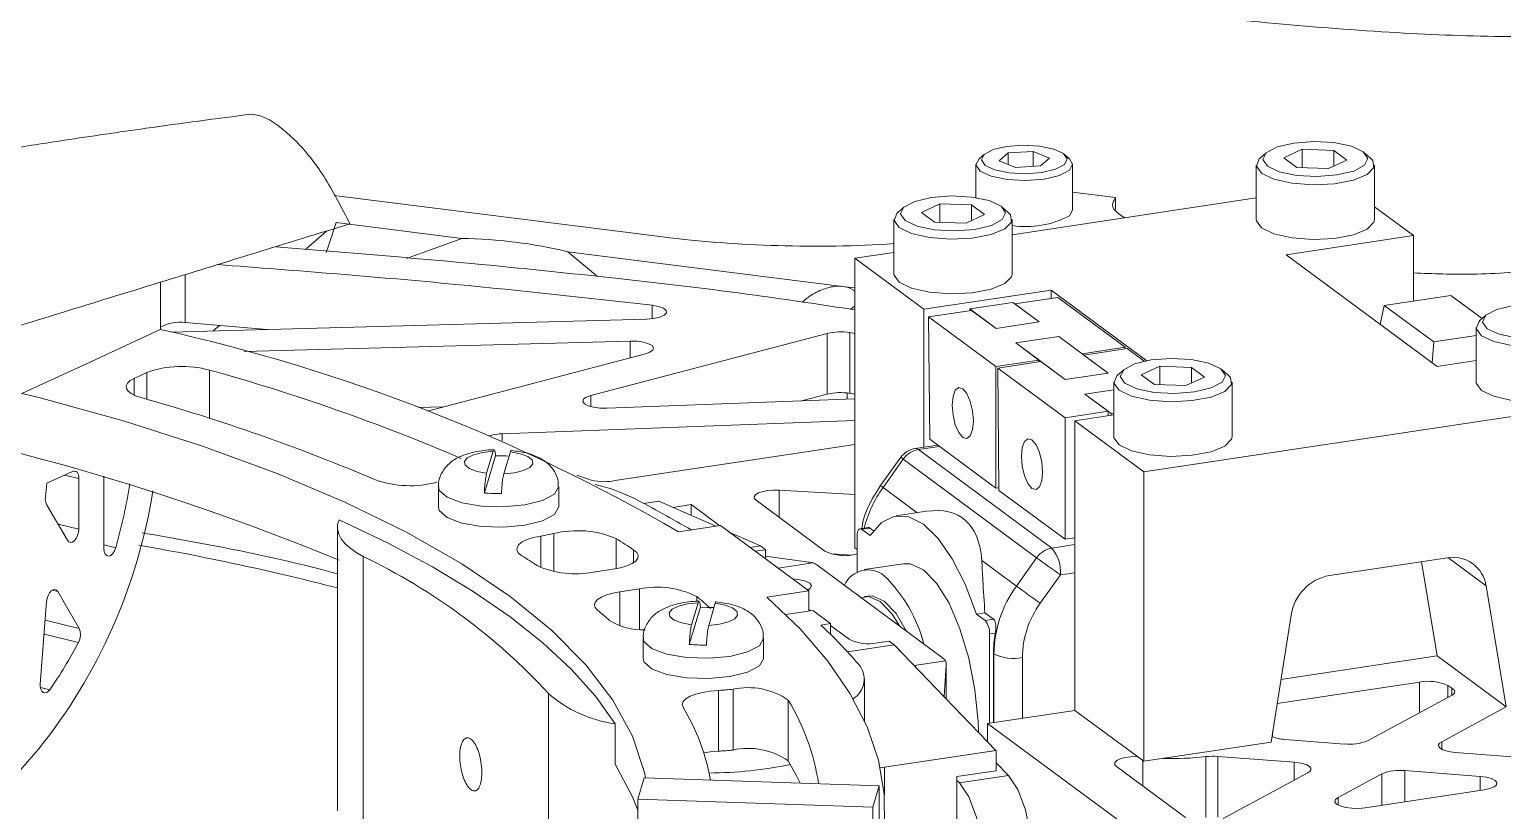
# Model space of a CAD drawing. Header units: millimetres. Extents: x 30 to 313, y 16 to 167.
# Drawn here: x 104.84 to 139.13, y 102.36 to 120.54 of the extents above; entities that cross this region are included whole.
import ezdxf

# ---------------------------------------------------------------- set-up
doc = ezdxf.new("R2010")
doc.units = ezdxf.units.MM

msp = doc.modelspace()

# ---------------------------------------------------------------- linework, layer by layer
at = {"color": 7, "linetype": 'Continuous', "lineweight": 15}
for p, q in [((127.06, 117.637), (126.943, 117.534)), ((127.622, 117.672), (127.413, 117.487)), ((128.204, 117.703), (127.622, 117.672)), ((127.622, 117.402), (127.622, 117.672)), ((128.204, 117.703), (128.578, 117.551)), ((128.204, 117.358), (128.204, 117.703)), ((129.048, 117.534), (128.931, 117.637)), ((133.623, 117.674), (133.483, 117.551)), ((134.034, 117.555), (134.465, 117.755)), ((134.465, 117.755), (135.201, 117.73)), ((134.465, 117.326), (134.465, 117.755)), ((135.505, 117.505), (135.201, 117.73)), ((135.201, 117.365), (135.201, 117.73)), ((136.055, 117.551), (135.915, 117.674)), ((126.87, 117.401), (126.87, 116.63)), ((127.787, 117.335), (127.413, 117.487)), ((128.369, 117.367), (127.787, 117.335)), ((128.369, 117.367), (128.578, 117.551)), ((129.12, 116.341), (129.12, 117.401)), ((133.394, 117.389), (133.394, 116.116)), ((134.034, 117.555), (134.338, 117.33)), ((135.073, 117.305), (134.338, 117.33)), ((135.073, 117.305), (135.505, 117.505)), ((136.144, 116.116), (136.144, 117.389)), ((111.936, 116.678), (119.572, 115.716)), ((133.394, 116.622), (127.712, 115.768)), ((130.119, 116.634), (129.12, 116.76)), ((130.119, 116.355), (130.119, 116.634)), ((125.191, 116.407), (125.051, 116.283)), ((125.602, 116.287), (126.033, 116.487)), ((125.602, 116.287), (125.905, 116.063)), ((126.033, 116.487), (126.768, 116.463)), ((126.033, 116.058), (126.033, 116.487)), ((126.641, 116.038), (127.072, 116.238)), ((127.072, 116.238), (126.768, 116.463)), ((126.768, 116.097), (126.768, 116.463)), ((127.623, 116.283), (127.483, 116.407)), ((129.048, 116.208), (129.12, 116.341)), ((136.144, 116.417), (137.052, 115.746)), ((111.976, 116.049), (114.905, 115.68)), ((124.962, 116.121), (124.962, 114.848)), ((126.641, 116.038), (125.905, 116.063)), ((127.712, 114.848), (127.712, 116.121)), ((111.272, 115.428), (111.753, 115.852)), ((113.612, 115.212), (114.905, 115.68)), ((137.052, 115.746), (134.089, 115.301)), ((137.052, 114.223), (137.052, 115.746)), ((117.373, 115.369), (123.763, 114.564)), ((117.373, 115.369), (118.064, 114.795)), ((124.962, 115.355), (124.054, 115.218)), ((124.054, 115.218), (125.657, 114.033)), ((124.054, 115.218), (124.054, 108.477)), ((137.604, 112.703), (134.089, 115.301)), ((107.889, 113.561), (107.889, 114.662)), ((123.763, 114.564), (124.054, 114.527)), ((128.62, 114.478), (125.657, 114.033)), ((127.727, 114.19), (126.724, 114.039)), ((127.727, 114.19), (128.339, 113.737)), ((128.776, 114.306), (127.773, 114.156)), ((128.62, 114.478), (130.845, 112.834)), ((128.62, 114.478), (128.62, 114.283)), ((128.776, 114.306), (130.343, 113.148)), ((137.924, 114.354), (136.374, 114.121)), ((138.654, 113.815), (137.924, 114.354)), ((124.054, 114.114), (123.96, 114.031)), ((125.657, 114.033), (125.657, 110.82)), ((125.768, 113.854), (126.77, 114.005)), ((127.334, 112.696), (125.768, 113.854)), ((125.768, 113.854), (125.793, 111.007)), ((126.724, 113.998), (126.724, 114.039)), ((126.724, 114.039), (127.337, 113.586)), ((127.337, 113.586), (126.77, 114.005)), ((127.773, 114.156), (128.339, 113.737)), ((136.374, 114.121), (136.282, 113.68)), ((136.374, 114.121), (137.525, 113.271)), ((138.741, 113.891), (138.601, 113.768)), ((106.283, 112.819), (107.885, 113.562)), ((108.13, 113.501), (119.209, 113.803)), ((108.468, 113.72), (110.372, 113.562)), ((109.117, 113.527), (109.261, 113.654)), ((123.937, 113.489), (124.054, 113.469)), ((123.937, 112.075), (123.937, 113.489)), ((127.337, 113.586), (128.339, 113.737)), ((138.512, 113.605), (138.512, 112.333)), ((109.836, 113.045), (118.824, 113.291)), ((123.408, 113.47), (117.909, 112.024)), ((123.408, 112.056), (123.408, 113.47)), ((127.796, 113.247), (128.799, 113.398)), ((128.337, 112.847), (127.796, 113.247)), ((127.796, 113.247), (128.947, 112.396)), ((128.799, 113.398), (129.34, 112.998)), ((128.799, 113.398), (129.95, 112.547)), ((130.343, 113.148), (129.34, 112.998)), ((130.343, 113.148), (130.343, 113.109)), ((137.525, 113.271), (137.49, 112.787)), ((137.525, 113.271), (138.512, 113.419)), ((104.677, 112.075), (106.283, 112.819)), ((119.175, 112.994), (114.106, 111.661)), ((127.334, 112.696), (128.337, 112.847)), ((127.378, 112.664), (128.381, 112.815)), ((128.337, 112.808), (128.337, 112.847)), ((128.947, 112.396), (128.381, 112.815)), ((130.386, 113.116), (129.384, 112.965)), ((129.384, 112.965), (129.95, 112.547)), ((130.386, 113.116), (130.785, 112.821)), ((138.512, 112.839), (137.604, 112.703)), ((107.276, 112.423), (107.569, 112.559)), ((127.334, 109.868), (127.334, 112.696)), ((128.945, 111.506), (127.378, 112.664)), ((127.378, 112.664), (127.403, 109.817)), ((128.947, 112.396), (129.95, 112.547)), ((130.309, 112.624), (130.168, 112.5)), ((130.719, 112.504), (131.151, 112.704)), ((130.719, 112.504), (131.023, 112.279)), ((131.151, 112.704), (131.886, 112.679)), ((131.151, 112.275), (131.151, 112.704)), ((132.19, 112.455), (131.886, 112.679)), ((131.886, 112.314), (131.886, 112.679)), ((132.741, 112.5), (132.601, 112.624)), ((129.406, 112.056), (130.08, 112.158)), ((130.08, 112.338), (130.08, 111.065)), ((131.758, 112.255), (131.023, 112.279)), ((131.758, 112.255), (132.19, 112.455)), ((132.83, 111.065), (132.83, 112.338)), ((124.054, 111.945), (118.275, 111.728)), ((123.408, 112.056), (122.808, 111.898)), ((123.87, 111.938), (123.87, 112.084)), ((123.937, 112.075), (124.054, 112.054)), ((129.948, 111.656), (129.406, 112.056)), ((129.406, 112.056), (130.019, 111.604)), ((142.17, 111.963), (130.775, 110.25)), ((113.887, 111.742), (114.475, 111.758)), ((124.054, 111.442), (115.846, 111.133)), ((128.945, 111.506), (129.948, 111.656)), ((128.945, 108.677), (128.945, 111.506)), ((130.08, 111.572), (129.172, 111.435)), ((130.775, 110.25), (129.172, 111.435)), ((129.172, 111.435), (129.172, 104.694)), ((129.948, 111.552), (129.948, 111.656)), ((130.08, 111.613), (130.019, 111.604)), ((130.019, 111.562), (130.019, 111.604)), ((118.422, 110.035), (124.054, 110.881)), ((125.98, 110.869), (125.456, 110.79)), ((125.53, 110.767), (128.634, 108.473)), ((125.793, 111.007), (127.334, 109.868)), ((115.428, 109.755), (115.689, 110.62)), ((115.481, 110.213), (115.636, 110.727)), ((116.034, 110.714), (115.879, 110.2)), ((125.123, 110.586), (124.652, 109.926)), ((125.179, 110.543), (124.708, 109.883)), ((128.283, 108.249), (125.179, 110.543)), ((105.843, 110.259), (105.244, 109.981)), ((105.989, 108.916), (105.989, 110.091)), ((106.573, 108.465), (106.573, 110.149)), ((117.583, 110.169), (117.849, 110.074)), ((130.775, 110.25), (130.775, 103.509)), ((114.358, 109.898), (114.358, 109.426)), ((117.158, 109.426), (117.158, 109.898)), ((124.054, 109.719), (122.291, 109.82)), ((127.334, 109.868), (127.403, 109.878)), ((127.403, 109.817), (128.945, 108.677)), ((105.238, 109.491), (105.726, 108.654)), ((119.136, 109.514), (119.486, 109.566)), ((119.141, 109.511), (119.49, 109.563)), ((120.817, 108.98), (119.49, 109.563)), ((119.813, 109.421), (120.243, 109.486)), ((120.909, 108.993), (120.243, 109.486)), ((120.243, 109.486), (120.243, 109.232)), ((123.355, 108.401), (121.751, 109.587)), ((125.718, 109.329), (125.014, 109.223)), ((112.008, 108.955), (112.008, 102.355)), ((120.926, 108.996), (119.947, 108.849)), ((122.982, 107.477), (120.926, 108.996)), ((121.855, 108.523), (121.142, 108.836)), ((124.106, 108.751), (124.106, 107.918)), ((124.362, 108.951), (124.172, 108.922)), ((124.405, 108.94), (124.209, 108.911)), ((124.408, 108.763), (124.209, 108.911)), ((124.405, 108.94), (124.489, 108.878)), ((128.945, 108.677), (129.172, 108.711)), ((121.615, 108.487), (121.855, 108.523)), ((121.974, 108.435), (121.734, 108.399)), ((121.855, 108.523), (121.974, 108.435)), ((121.974, 108.435), (121.974, 108.222)), ((124.054, 108.477), (124.106, 108.438)), ((112.604, 108.278), (112.604, 101.679)), ((122.925, 108.154), (121.974, 108.281)), ((123.077, 108.127), (122.267, 108.005)), ((123.196, 108.06), (126.09, 105.921)), ((123.959, 108.311), (123.513, 108.336)), ((123.755, 108.322), (123.755, 108.304)), ((125.181, 108.11), (124.27, 107.973)), ((127.005, 108.185), (127.811, 107.589)), ((127.811, 107.589), (128.283, 108.249)), ((135.102, 107.836), (137.842, 108.248)), ((137.604, 105.961), (137.241, 108.158)), ((117.963, 107.911), (118.42, 107.979)), ((128.839, 107.85), (128.368, 107.189)), ((105.499, 107.46), (105.998, 106.603)), ((118.58, 107.455), (119.036, 107.524)), ((122.002, 107.33), (122.982, 107.477)), ((122.982, 107.477), (122.982, 107.005)), ((124.363, 107.355), (124.272, 107.342)), ((139.207, 104.776), (138.742, 107.596)), ((105.092, 105.308), (105.237, 107.227)), ((120.198, 106.229), (120.458, 107.094)), ((120.251, 106.687), (120.405, 107.201)), ((120.803, 107.188), (120.649, 106.674)), ((122.444, 106.924), (123.073, 107.019)), ((122.982, 107.041), (123.022, 107.011)), ((123.073, 107.019), (123.484, 106.715)), ((123.263, 106.682), (123.484, 106.715)), ((123.484, 106.715), (123.484, 106.47)), ((123.484, 106.67), (123.916, 106.35)), ((127.079, 106.963), (126.883, 106.934)), ((127.083, 106.787), (126.883, 106.934)), ((127.079, 106.963), (127.279, 106.816)), ((127.279, 106.816), (127.083, 106.787)), ((133.738, 103.954), (134.203, 106.913)), ((119.127, 106.372), (119.127, 105.901)), ((121.927, 105.901), (121.927, 106.372)), ((124.851, 106.308), (124.578, 106.267)), ((124.851, 106.308), (124.97, 106.22)), ((127.322, 106.495), (127.185, 106.475)), ((127.185, 104.395), (127.185, 106.475)), ((123.882, 106.057), (124.97, 106.22)), ((124.97, 106.22), (127.335, 103.764)), ((127.289, 106.008), (127.277, 106.018)), ((127.277, 104.409), (127.277, 106.018)), ((137.604, 105.961), (133.967, 105.415)), ((139.207, 104.776), (137.604, 105.961)), ((126.16, 105.848), (125.434, 105.738)), ((126.13, 105.015), (126.178, 105.749)), ((126.178, 104.965), (126.178, 105.762)), ((124.277, 104.45), (124.277, 105.429)), ((137.196, 105.352), (133.879, 104.853)), ((116.918, 105.089), (116.918, 98.49)), ((120.879, 103.746), (120.879, 105.16)), ((121.216, 103.772), (121.216, 105.187)), ((122.503, 103.519), (122.503, 104.933)), ((137.941, 105.04), (135.985, 103.987)), ((129.172, 104.694), (127.138, 104.388)), ((130.775, 103.509), (129.172, 104.694)), ((139.198, 104.767), (137.711, 103.966)), ((118.469, 104.384), (118.469, 103.441)), ((130.519, 101.889), (127.138, 104.388)), ((127.138, 104.388), (127.138, 103.969)), ((130.775, 103.509), (133.738, 103.954)), ((134.059, 104.018), (135.448, 103.912)), ((93.608, 90.728), (105.048, 103.791)), ((124.644, 103.36), (127.335, 103.764)), ((124.739, 103.371), (127.339, 103.761)), ((127.339, 103.29), (127.339, 103.761)), ((132.218, 102.204), (132.218, 103.619)), ((132.499, 103.624), (134.28, 103.489)), ((132.499, 102.21), (132.499, 103.624)), ((138.024, 103.716), (141.473, 103.453)), ((124.642, 103.36), (124.739, 103.371)), ((127.339, 103.29), (126.427, 103.153)), ((127.339, 103.471), (127.624, 103.177)), ((130.142, 103.385), (131.745, 102.199)), ((134.593, 103.238), (132.626, 102.18)), ((136.319, 103.218), (135.297, 102.667)), ((136.856, 103.292), (138.606, 103.159)), ((119.148, 103.123), (118.998, 102.626)), ((124.62, 102.94), (119.148, 103.123)), ((124.62, 102.94), (124.47, 102.443)), ((124.62, 98.977), (124.62, 102.94)), ((126.427, 103.153), (126.427, 100.13)), ((126.427, 103.065), (126.484, 103.005)), ((127.624, 103.177), (126.484, 103.005)), ((118.998, 102.626), (118.998, 100.881)), ((124.47, 102.443), (118.998, 102.626)), ((135.928, 102.428), (138.7, 102.844)), ((124.47, 98.48), (124.47, 102.443))]:
    msp.add_line(p, q, dxfattribs=at)
at = {"color": 8, "linetype": 'Continuous', "lineweight": 15}
for p, q in [((108.468, 113.72), (108.468, 114.84)), ((119.336, 113.812), (119.336, 114.126)), ((118.824, 112.902), (118.824, 113.291)), ((107.569, 111.938), (107.569, 112.559)), ((109.029, 111.495), (109.029, 112.618)), ((107.276, 112.034), (107.276, 112.423)), ((117.909, 111.762), (117.909, 112.024)), ((115.846, 110.966), (115.846, 111.133)), ((126.018, 110.841), (125.53, 110.767)), ((105.654, 110.171), (105.989, 110.091)), ((122.291, 109.188), (122.291, 109.82)), ((124.708, 109.883), (125.502, 109.296)), ((105.506, 109.032), (105.989, 108.916)), ((116.744, 108.019), (116.744, 108.752)), ((117.042, 107.928), (117.042, 108.811)), ((118.496, 107.992), (118.496, 108.694)), ((106.573, 108.547), (106.848, 108.481)), ((118.901, 108.133), (118.901, 108.434)), ((128.634, 108.473), (129.172, 108.554)), ((138.742, 107.596), (137.856, 108.25)), ((129.172, 107.9), (128.839, 107.85)), ((105.365, 107.492), (105.499, 107.46)), ((118.58, 106.663), (118.58, 107.455)), ((119.036, 106.578), (119.036, 107.524)), ((120.376, 107.233), (120.376, 107.343)), ((105.204, 106.793), (105.998, 106.603)), ((105.18, 106.47), (105.979, 106.278)), ((127.289, 104.411), (127.289, 106.008)), ((126.178, 104.966), (126.178, 105.749)), ((127.95, 105.925), (127.95, 104.51)), ((137.196, 104.639), (137.196, 105.352)), ((137.853, 104.992), (137.853, 105.271)), ((105.094, 105.229), (105.311, 105.177)), ((137.947, 105.043), (137.947, 105.212)), ((133.776, 104.078), (133.776, 104.199)), ((137.711, 103.791), (137.711, 103.966)), ((124.739, 102.726), (124.739, 103.371)), ((130.753, 102.932), (130.753, 103.525)), ((134.28, 103.07), (134.28, 103.489)), ((136.319, 102.487), (136.319, 103.218)), ((136.856, 102.567), (136.856, 103.292)), ((138.606, 102.83), (138.606, 103.159)), ((135.297, 102.492), (135.297, 102.667))]:
    msp.add_line(p, q, dxfattribs=at)
at = {"color": 7, "linetype": 'Continuous', "lineweight": 15, "flags": 128}
for points in [[(128.931, 117.401), (128.995, 117.53), (128.907, 117.656), (128.68, 117.762), (128.349, 117.831), (127.964, 117.852), (127.584, 117.823), (127.267, 117.747), (127.06, 117.637), (126.996, 117.509), (127.084, 117.382), (127.311, 117.276), (127.642, 117.207), (128.027, 117.186), (128.407, 117.215), (128.724, 117.291), (128.931, 117.401)], [(133.652, 117.362), (133.93, 117.233), (134.336, 117.148), (134.807, 117.122), (135.273, 117.158), (135.662, 117.25), (135.915, 117.386), (135.994, 117.543), (135.886, 117.698), (135.608, 117.828), (135.203, 117.912), (134.731, 117.938), (134.266, 117.902), (133.877, 117.81), (133.623, 117.675), (133.545, 117.517), (133.652, 117.362)], [(126.943, 117.534), (126.871, 117.39), (126.97, 117.247), (127.225, 117.128), (127.598, 117.051), (128.031, 117.027), (128.458, 117.06), (128.815, 117.145), (129.048, 117.269), (129.048, 117.269)], [(129.048, 117.269), (129.12, 117.413), (129.048, 117.534)], [(133.483, 117.551), (133.462, 117.531), (133.396, 117.364), (133.516, 117.2)], [(133.516, 117.2), (133.805, 117.062), (134.224, 116.968), (134.716, 116.931), (135.216, 116.955), (135.656, 117.038), (135.976, 117.169), (136.132, 117.329), (136.105, 117.497), (136.055, 117.551)], [(125.22, 116.095), (125.498, 115.965), (125.903, 115.881), (126.375, 115.854), (126.84, 115.89), (127.229, 115.983), (127.483, 116.118), (127.561, 116.275), (127.454, 116.43), (127.176, 116.56), (126.77, 116.644), (126.299, 116.671), (125.833, 116.635), (125.444, 116.542), (125.191, 116.407), (125.112, 116.25), (125.22, 116.095)], [(125.051, 116.283), (125.03, 116.263), (124.964, 116.096), (125.083, 115.933)], [(125.083, 115.933), (125.372, 115.795), (125.791, 115.7), (126.284, 115.663), (126.784, 115.688), (127.224, 115.771), (127.543, 115.901), (127.7, 116.061), (127.673, 116.23), (127.623, 116.283)], [(111.746, 115.354), (111.818, 115.558), (111.976, 116.049)], [(133.394, 116.116), (133.396, 116.091), (133.516, 115.927)], [(133.516, 115.927), (133.805, 115.789), (134.224, 115.695), (134.716, 115.658), (135.216, 115.682), (135.656, 115.766), (135.976, 115.896), (136.132, 116.056), (136.144, 116.116)], [(124.962, 114.848), (124.964, 114.824), (125.083, 114.66)], [(125.083, 114.66), (125.372, 114.522), (125.791, 114.428), (126.284, 114.39), (126.784, 114.415), (127.224, 114.498), (127.543, 114.628), (127.7, 114.789), (127.712, 114.848)], [(119.336, 114.126), (119.484, 114.098), (119.595, 114.056), (119.657, 114.004), (119.664, 113.947), (119.614, 113.893), (119.513, 113.848), (119.372, 113.817), (119.209, 113.803)], [(138.77, 113.579), (139.048, 113.449), (139.453, 113.365), (139.925, 113.339), (140.391, 113.375), (140.78, 113.467), (141.033, 113.602), (141.111, 113.76), (141.004, 113.915), (140.726, 114.044), (140.321, 114.129), (139.849, 114.155), (139.383, 114.119), (138.994, 114.027), (138.741, 113.891), (138.663, 113.734), (138.77, 113.579)], [(138.601, 113.768), (138.58, 113.748), (138.514, 113.581), (138.634, 113.417)], [(138.634, 113.417), (138.922, 113.279), (139.341, 113.185), (139.834, 113.147), (140.334, 113.172), (140.774, 113.255), (141.093, 113.386), (141.25, 113.546), (141.223, 113.714), (141.173, 113.768)], [(119.175, 112.994), (119.282, 113.033), (119.348, 113.081), (119.364, 113.134), (119.33, 113.186), (119.249, 113.231), (119.129, 113.266), (118.983, 113.287), (118.824, 113.291)], [(130.338, 112.312), (130.616, 112.182), (131.021, 112.098), (131.493, 112.071), (131.958, 112.107), (132.347, 112.2), (132.6, 112.335), (132.679, 112.492), (132.571, 112.647), (132.294, 112.777), (131.888, 112.861), (131.417, 112.888), (130.951, 112.852), (130.562, 112.759), (130.309, 112.624), (130.23, 112.467), (130.338, 112.312)], [(116.028, 107.346), (114.901, 108.107), (113.616, 108.841), (112.182, 109.542), (110.604, 110.209), (108.89, 110.838), (107.049, 111.425), (105.09, 111.967), (103.022, 112.463), (101.62, 112.76)], [(130.168, 112.5), (130.148, 112.48), (130.082, 112.313), (130.201, 112.15)], [(130.201, 112.15), (130.49, 112.011), (130.909, 111.917), (131.402, 111.88), (131.902, 111.905), (132.341, 111.988), (132.661, 112.118), (132.818, 112.278), (132.791, 112.446), (132.741, 112.5)], [(107.276, 112.423), (107.182, 112.37), (107.119, 112.312), (107.09, 112.25), (107.095, 112.189), (107.134, 112.128), (107.206, 112.071), (107.309, 112.019), (107.438, 111.975)], [(126.564, 111.05), (126.658, 111.024), (126.738, 111.087), (126.792, 111.231), (126.81, 111.434), (126.792, 111.664), (126.738, 111.887), (126.658, 112.069), (126.564, 112.182), (126.469, 112.208), (126.389, 112.145), (126.336, 112.001), (126.317, 111.798), (126.336, 111.568), (126.389, 111.345), (126.469, 111.163), (126.564, 111.05)], [(138.512, 112.333), (138.514, 112.308), (138.634, 112.144)], [(138.634, 112.144), (138.922, 112.006), (139.341, 111.912), (139.834, 111.875), (140.334, 111.899), (140.774, 111.982), (141.093, 112.113), (141.25, 112.273), (141.262, 112.333)], [(117.909, 112.024), (117.801, 111.985), (117.735, 111.936), (117.72, 111.882), (117.757, 111.83), (117.841, 111.784), (117.965, 111.75), (118.114, 111.73), (118.275, 111.728)], [(128.174, 109.86), (128.268, 109.833), (128.348, 109.897), (128.402, 110.041), (128.421, 110.243), (128.402, 110.474), (128.348, 110.697), (128.268, 110.878), (128.174, 110.991), (128.08, 111.018), (128, 110.955), (127.946, 110.811), (127.927, 110.608), (127.946, 110.378), (128, 110.155), (128.08, 109.973), (128.174, 109.86)], [(130.08, 111.065), (130.082, 111.04), (130.201, 110.877)], [(130.201, 110.877), (130.49, 110.739), (130.909, 110.644), (131.402, 110.607), (131.902, 110.632), (132.341, 110.715), (132.661, 110.845), (132.818, 111.005), (132.83, 111.065)], [(115.636, 110.727), (115.387, 110.7), (115.177, 110.647), (115.03, 110.575), (114.962, 110.49), (114.979, 110.403), (115.079, 110.322), (115.253, 110.256), (115.481, 110.213)], [(115.879, 110.2), (116.129, 110.227), (116.338, 110.28), (116.485, 110.352), (116.554, 110.437), (116.537, 110.524), (116.436, 110.605), (116.262, 110.67), (116.034, 110.714)], [(105.989, 110.091), (105.987, 110.135), (105.978, 110.176), (105.965, 110.21), (105.947, 110.237), (105.925, 110.256), (105.899, 110.267), (105.872, 110.267), (105.843, 110.259)], [(121.751, 109.587), (121.713, 109.63), (121.71, 109.675), (121.744, 109.718), (121.811, 109.757), (121.908, 109.789), (122.025, 109.811), (122.156, 109.821), (122.291, 109.82)], [(114.358, 109.426), (114.379, 109.344), (114.562, 109.184), (114.905, 109.056), (115.364, 108.979), (115.876, 108.961), (116.372, 109.007), (116.785, 109.109), (117.059, 109.255), (117.157, 109.423), (117.158, 109.426)], [(112.046, 109.133), (112.013, 109.021), (112.01, 108.91), (112.037, 108.799), (112.094, 108.689), (112.18, 108.581), (112.294, 108.476), (112.436, 108.375), (112.604, 108.278)], [(118.469, 104.384), (118.011, 105.022), (117.45, 105.651), (116.789, 106.269), (116.028, 106.874), (115.171, 107.465), (114.22, 108.039), (113.177, 108.596), (112.046, 109.133)], [(126.883, 106.934), (126.618, 107.63), (126.316, 108.225), (125.987, 108.697), (125.646, 109.027), (125.304, 109.202), (124.976, 109.216), (124.673, 109.068), (124.408, 108.763)], [(105.989, 108.916), (105.982, 108.84), (105.962, 108.765), (105.93, 108.698), (105.889, 108.646), (105.844, 108.613), (105.799, 108.603), (105.759, 108.617), (105.726, 108.654)], [(116.299, 108.296), (116.223, 108.358), (116.186, 108.423), (116.188, 108.49), (116.231, 108.556), (116.311, 108.617), (116.427, 108.671), (116.573, 108.717), (116.744, 108.752)], [(124.209, 108.911), (124.189, 108.921), (124.17, 108.922), (124.152, 108.913), (124.137, 108.895), (124.124, 108.869), (124.114, 108.835), (124.108, 108.795), (124.106, 108.751)], [(106.848, 108.481), (106.819, 108.406), (106.779, 108.344), (106.732, 108.303), (106.684, 108.287), (106.64, 108.298), (106.604, 108.334), (106.581, 108.392), (106.573, 108.465)], [(118.901, 108.434), (118.973, 108.371), (119.006, 108.305), (118.999, 108.238), (118.951, 108.172), (118.865, 108.111), (118.745, 108.058), (118.594, 108.013), (118.42, 107.979)], [(126.93, 104.185), (126.921, 104.433), (126.847, 105.177), (126.703, 105.912), (126.498, 106.596), (126.243, 107.188), (125.953, 107.654), (125.646, 107.966), (125.338, 108.108), (125.181, 108.11)], [(122.605, 107.755), (122.721, 107.745), (122.887, 107.711), (123, 107.658), (123.044, 107.595), (123.012, 107.53), (122.957, 107.495)], [(105.499, 107.46), (105.468, 107.495), (105.43, 107.51), (105.388, 107.503), (105.345, 107.476), (105.305, 107.43), (105.272, 107.37), (105.249, 107.3), (105.237, 107.227)], [(119.18, 103.122), (119.154, 103.251), (118.875, 104.095), (118.421, 104.93), (117.793, 105.753), (116.994, 106.56), (116.028, 107.346)], [(118.062, 107.028), (118.009, 107.089), (117.991, 107.152), (118.01, 107.215), (118.064, 107.276), (118.152, 107.332), (118.27, 107.382), (118.415, 107.424), (118.58, 107.455)], [(124.613, 101.196), (124.74, 101.976), (124.737, 102.756), (124.603, 103.536), (124.338, 104.312), (123.945, 105.081), (123.423, 105.842), (122.775, 106.592), (122.002, 107.33)], [(124.643, 107.226), (124.366, 107.344), (124.185, 107.318)], [(124.734, 107.24), (124.457, 107.358), (124.363, 107.355)], [(120.405, 107.201), (120.156, 107.174), (119.947, 107.121), (119.8, 107.049), (119.731, 106.964), (119.748, 106.877), (119.849, 106.796), (120.023, 106.731), (120.251, 106.687)], [(120.649, 106.674), (120.898, 106.701), (121.108, 106.754), (121.255, 106.827), (121.323, 106.911), (121.306, 106.998), (121.205, 107.079), (121.032, 107.145), (120.803, 107.188)], [(125.091, 106.66), (124.92, 106.934), (124.643, 107.226)], [(125.249, 106.543), (125.012, 106.948), (124.734, 107.24)], [(125.036, 106.151), (125.055, 106.139), (125.097, 106.089)], [(119.127, 105.901), (119.149, 105.818), (119.331, 105.658), (119.675, 105.53), (120.134, 105.453), (120.646, 105.436), (121.142, 105.481), (121.555, 105.584), (121.829, 105.729), (121.927, 105.897), (121.927, 105.901)], [(105.092, 105.308), (105.092, 105.243), (105.104, 105.186), (105.126, 105.141), (105.156, 105.112), (105.193, 105.101), (105.233, 105.109), (105.273, 105.135), (105.311, 105.177)], [(120.054, 104.767), (120.035, 104.833), (120.057, 104.9), (120.118, 104.963), (120.216, 105.022), (120.347, 105.072), (120.505, 105.113), (120.685, 105.143), (120.879, 105.16)], [(137.947, 105.212), (137.977, 105.192), (137.999, 105.17), (138.012, 105.148), (138.016, 105.125), (138.01, 105.103), (137.996, 105.081), (137.972, 105.06), (137.941, 105.04)], [(137.711, 103.966), (137.661, 103.931), (137.637, 103.892), (137.642, 103.852), (137.674, 103.814), (137.733, 103.78), (137.814, 103.751), (137.913, 103.729), (138.024, 103.716)], [(120.535, 103.705), (120.685, 103.729), (120.879, 103.746)], [(130.625, 103.62), (130.611, 103.62), (130.468, 103.614), (130.336, 103.595), (130.225, 103.565), (130.146, 103.525), (130.103, 103.479), (130.102, 103.431), (130.142, 103.385)], [(118.998, 102.372), (118.875, 102.681), (118.469, 103.441)], [(122.775, 103.002), (122.694, 103.169), (122.503, 103.519)], [(134.593, 103.238), (134.644, 103.274), (134.667, 103.313), (134.662, 103.352), (134.63, 103.39), (134.571, 103.425), (134.49, 103.454), (134.391, 103.475), (134.28, 103.489)], [(126.484, 103.005), (126.704, 102.679), (126.882, 102.209), (126.993, 101.662), (127.021, 101.116), (126.964, 100.645), (126.828, 100.317), (126.633, 100.178), (126.427, 100.232)], [(127.624, 103.177), (127.843, 102.85), (128.021, 102.38), (128.132, 101.834), (128.161, 101.287), (128.103, 100.817), (127.967, 100.489), (127.772, 100.349), (127.768, 100.349)], [(138.7, 102.844), (138.83, 102.873), (138.928, 102.913), (138.983, 102.961), (138.992, 103.013), (138.953, 103.063), (138.87, 103.107), (138.75, 103.14), (138.606, 103.159)], [(135.297, 102.667), (135.236, 102.619), (135.224, 102.566), (135.262, 102.515), (135.346, 102.47), (135.468, 102.436), (135.616, 102.417), (135.774, 102.414), (135.928, 102.428)]]:
    msp.add_lwpolyline(points, dxfattribs=at)
at = {"color": 8, "linetype": 'Continuous', "lineweight": 15, "flags": 128}
for points in [[(125.456, 110.79), (125.49, 110.788), (125.53, 110.767)], [(114.358, 109.897), (114.379, 109.816), (114.562, 109.655), (114.905, 109.528), (115.364, 109.45), (115.876, 109.433), (116.372, 109.478), (116.785, 109.581), (117.059, 109.726), (117.157, 109.894), (117.158, 109.899)], [(119.127, 106.371), (119.149, 106.29), (119.331, 106.129), (119.675, 106.002), (120.134, 105.924), (120.646, 105.907), (121.142, 105.953), (121.555, 106.055), (121.829, 106.2), (121.927, 106.368), (121.927, 106.373)]]:
    msp.add_lwpolyline(points, dxfattribs=at)
at = {"color": 7, "linetype": 'Continuous', "lineweight": 15}
for centre, radius, start, end in [((128.031, 118.117), 2.162, 261.5138, 298.0493), ((114.784, 104.767), 10.913, 76.2757, 89.3628), ((123.113, 144.581), 29.081, 263.007, 273.6459), ((98.833, 72.604), 41.946, 59.7776, 77.537), ((108.328, 112.86), 0.871, 80.7547, 120.2228), ((123.72, 112.147), 1.359, 80.8197, 103.2777), ((108.393, 110.254), 2.448, 74.9395, 109.6887), ((96.408, 67.283), 47.059, 66.8742, 74.4428), ((90.551, 56.356), 56.113, 67.4772, 81.6713), ((95.576, 69.472), 44.127, 66.8916, 74.4063), ((123.72, 110.733), 1.359, 80.8197, 103.2777), ((115.865, 110.06), 1.073, 91.0183, 106.7154), ((125.53, 110.296), 0.5, 98.5481, 144.4893), ((125.621, 110.237), 0.538, 99.738, 145.2734), ((115.758, 106.71), 3.91, 86.3991, 91.0135), ((118.22, 111.298), 1.28, 253.1471, 279.0827), ((95.101, 111.794), 12.767, 321.1842, 351.0531), ((98.992, 110.456), 6.27, 352.7952, 355.6569), ((94.672, 111.96), 12.663, 344.0565, 350.9675), ((113.699, 112.404), 2.48, 251.0687, 284.6056), ((115.757, 113.624), 3.883, 265.1456, 271.0244), ((117.024, 105.785), 4.284, 63.8707, 76.7392), ((105.502, 109.62), 0.293, 170.1868, 206.0006), ((106.829, 86.238), 26.329, 59.3728, 62.6863), ((119.107, 109.011), 0.673, 55.2739, 55.6692), ((116.015, 113.267), 4.573, 279.1606, 282.9756), ((117.595, 106.59), 2.288, 66.824, 103.9822), ((107.924, 91.784), 19.943, 56.6017, 57.9852), ((123.819, 109.369), 1.073, 244.4175, 285.5499), ((128.725, 107.942), 0.538, 99.738, 145.2734), ((127.965, 107.907), 0.876, 356.2585, 40.2396), ((106.485, 95.487), 14.179, 42.6234, 64.432), ((106.369, 92.435), 18.713, 56.638, 57.9517), ((117.555, 110.055), 2.183, 245.7973, 280.7815), ((122.843, 107.566), 0.608, 54.4722, 67.3424), ((150.368, 138.446), 37.412, 233.8192, 234.8687), ((137.976, 107.486), 0.773, 8.1088, 99.9458), ((124.356, 107.363), 0.601, 50.9623, 155.8603), ((122.307, 105.35), 3.469, 14.8293, 45.6085), ((135.303, 106.742), 1.113, 100.3737, 171.121), ((119.449, 105.523), 2.042, 63, 101.6615), ((111.981, 97.299), 13.09, 48.2776, 50.1094), ((130.033, 105.978), 2.744, 144.0526, 179.3575), ((149.897, 137.786), 37.412, 233.8192, 234.8687), ((110.178, 97.612), 12.281, 48.3219, 50.0615), ((120.528, 103.184), 3.91, 86.3991, 91.0135), ((130.146, 105.9), 2.196, 144.0526, 179.3575), ((119.123, 108.089), 1.52, 239.1501, 271.6687), ((115.797, 98.665), 10.954, 40.4265, 47.0387), ((126.748, 106.503), 0.438, 356.2585, 40.2396), ((105.659, 106.46), 0.368, 330.4002, 22.7341), ((124.373, 107.303), 1.057, 244.4222, 281.1989), ((129.819, 106.014), 2.542, 169.0879, 179.9249), ((97.552, 110.637), 9.488, 324.8634, 332.649), ((120.527, 110.098), 3.883, 265.1456, 271.0244), ((127.745, 106.961), 1.057, 244.4222, 281.1989), ((123.743, 105.419), 0.526, 300.6865, 41.6525), ((125.945, 105.712), 0.254, 32.0817, 55.149), ((137.4, 104.301), 1.071, 64.9868, 101.0239), ((138.506, 106.203), 1.138, 234.9824, 240.5638), ((118.868, 107.318), 2.961, 228.829, 262.2632), ((120.552, 111.413), 6.262, 272.9958, 276.0894), ((121.569, 103.585), 1.64, 55.2885, 102.4411), ((117.943, 102.179), 5.327, 8.7305, 31.1347), ((115.74, 102.174), 5.033, 10.2742, 31.013), ((134.099, 104.893), 0.875, 247.0719, 267.3783), ((135.571, 104.994), 1.088, 263.5196, 292.3358), ((120.552, 109.999), 6.262, 272.9958, 276.0894), ((121.569, 102.171), 1.64, 55.2885, 102.4411), ((126.854, 103.152), 0.779, 51.4974, 51.8558), ((131.456, 110.106), 6.532, 268.0457, 276.7013), ((132.388, 102.167), 1.461, 85.6401, 96.6798), ((120.588, 113.111), 9.874, 270.4218, 281.4756), ((136.733, 102.211), 1.088, 83.5196, 112.3358)]:
    msp.add_arc(centre, radius, start, end, dxfattribs=at)
at = {"color": 8, "linetype": 'Continuous', "lineweight": 15}
for centre, radius, start, end in [((125.54, 111.07), 0.638, 229.2542, 235.565), ((127.013, 108.231), 2.836, 144.3679, 165.5962), ((125.07, 110.411), 0.64, 229.262, 235.56)]:
    msp.add_arc(centre, radius, start, end, dxfattribs=at)
at = {"color": 7, "linetype": 'Continuous', "lineweight": 15}
for centre, major_axis, ratio, start_param, end_param in [((123.363, 104.677), (3.189, 4.498), 0.393938, 5.834323, 6.645335), ((122.285, 107.952), (1, 0.053), 0.220636, 0.644107, 0.864275), ((125.178, 105.812), (1, -0.062), 0.44224, 6.281788, 6.501955)]:
    msp.add_ellipse(centre, major_axis=major_axis, ratio=ratio, start_param=start_param, end_param=end_param, dxfattribs=at)
for points, knots in [([(100.911, 126.699), (102.019, 126.436), (104.334, 125.888), (107.988, 125.067), (111.902, 124.228), (115.992, 123.402), (120.168, 122.618), (124.064, 121.953), (127.609, 121.415), (130.745, 121.001), (133.744, 120.677), (136.563, 120.462), (139.174, 120.351), (140.821, 120.402), (141.598, 120.426)], [0, 0, 0, 0, 0.089484, 0.18707, 0.290094, 0.395921, 0.501963, 0.605703, 0.684032, 0.75837, 0.827741, 0.891359, 0.948752, 1, 1, 1, 1]), ([(110.013, 118.576), (109.189, 118.467), (107.719, 118.274), (105.823, 117.993), (104.383, 117.77), (103.19, 117.58), (101.908, 117.372), (100.474, 117.133), (98.991, 116.874), (97.673, 116.63), (96.452, 116.385), (95.182, 116.123), (93.761, 115.818), (92.218, 115.467), (90.55, 115.044), (89.043, 114.638), (87.839, 114.224), (87.169, 114.004), (86.839, 113.895)], [0, 0, 0, 0, 0.09666, 0.172431, 0.227493, 0.271714, 0.319283, 0.386768, 0.451847, 0.50868, 0.558785, 0.614727, 0.677066, 0.747557, 0.820777, 0.904754, 0.953131, 1, 1, 1, 1]), ([(112.299, 116.02), (112.102, 116.404), (111.725, 117.138), (111.165, 117.848), (110.701, 118.257), (110.35, 118.511), (110.121, 118.556), (110.018, 118.576)], [0, 0, 0, 0, 0.302981, 0.579961, 0.719826, 0.87434, 1, 1, 1, 1]), ([(130.119, 116.634), (130.082, 116.576), (130.002, 116.449), (130.132, 116.285), (130.285, 116.194), (130.338, 116.163)], [0, 0, 0, 0, 0.364259, 0.780704, 1, 1, 1, 1]), ([(112.299, 116.02), (110.823, 115.566), (107.872, 114.657), (103.356, 113.264), (99.256, 112.006), (95.575, 111.053), (92.989, 110.728), (91.055, 110.628), (89.798, 110.572), (88.574, 110.49), (87.981, 110.331), (87.685, 110.252)], [0, 0, 0, 0, 0.186679, 0.373326, 0.559892, 0.682822, 0.805943, 0.854499, 0.903131, 0.951576, 1, 1, 1, 1]), ([(110.571, 115.488), (112.097, 115.363), (114.779, 115.143), (118.496, 114.759), (121.484, 114.408), (123.283, 114.135), (124.054, 114.018)], [0, 0, 0, 0, 0.331758, 0.58286, 0.821163, 1, 1, 1, 1]), ([(137.052, 114.876), (137.507, 114.859), (138.249, 114.83), (139.245, 114.878), (139.967, 114.96), (140.514, 115.072), (140.693, 115.179), (140.761, 115.22)], [0, 0, 0, 0, 0.335441, 0.546669, 0.733233, 0.897744, 1, 1, 1, 1]), ([(109.22, 115.072), (111.078, 114.929), (114.494, 114.665), (117.819, 114.295), (119.336, 114.126)], [0, 0, 0, 0, 0.543685, 1, 1, 1, 1]), ([(122.823, 114.198), (122.884, 114.248), (123.031, 114.37), (123.3, 114.5), (123.562, 114.575), (123.709, 114.567), (123.763, 114.564)], [0, 0, 0, 0, 0.23204, 0.561715, 0.839475, 1, 1, 1, 1]), ([(123.763, 114.564), (123.852, 114.547), (123.964, 114.526), (124.039, 114.458), (124.054, 114.444)], [0, 0, 0, 0, 0.797339, 1, 1, 1, 1]), ([(115.656, 110.762), (115.647, 110.762), (115.491, 110.762), (115.179, 110.716), (114.838, 110.608), (114.576, 110.43), (114.419, 110.21), (114.345, 110.014), (114.363, 109.911), (114.365, 109.897)], [0, 0, 0, 0, 0.013511, 0.247414, 0.50439, 0.670218, 0.82426, 0.975197, 1, 1, 1, 1]), ([(115.636, 110.727), (115.641, 110.743), (115.648, 110.766), (115.654, 110.758), (115.656, 110.755)], [0, 0, 0, 0, 0.724608, 1, 1, 1, 1]), ([(116.054, 110.742), (116.052, 110.744), (116.046, 110.752), (116.039, 110.73), (116.034, 110.714)], [0, 0, 0, 0, 0.282125, 1, 1, 1, 1]), ([(117.145, 109.9), (117.148, 109.939), (117.157, 110.063), (117.071, 110.255), (116.92, 110.442), (116.708, 110.585), (116.433, 110.695), (116.186, 110.728), (116.055, 110.745)], [0, 0, 0, 0, 0.072023, 0.233742, 0.381559, 0.54428, 0.757329, 1, 1, 1, 1]), ([(115.67, 110.744), (115.676, 110.721), (115.683, 110.69), (115.688, 110.633), (115.689, 110.62)], [0, 0, 0, 0, 0.760223, 1, 1, 1, 1]), ([(115.428, 109.755), (115.43, 109.776), (115.434, 109.864), (115.446, 110.01), (115.464, 110.145), (115.476, 110.193), (115.481, 110.213)], [0, 0, 0, 0, 0.102311, 0.426695, 0.763526, 1, 1, 1, 1]), ([(115.879, 110.2), (115.874, 110.18), (115.862, 110.132), (115.844, 109.997), (115.832, 109.851), (115.828, 109.762), (115.826, 109.741)], [0, 0, 0, 0, 0.236474, 0.573305, 0.897689, 1, 1, 1, 1]), ([(124.652, 109.926), (124.588, 109.827), (124.409, 109.551), (124.253, 109.207), (124.219, 108.966), (124.214, 108.928)], [0, 0, 0, 0, 0.321457, 0.894692, 1, 1, 1, 1]), ([(124.363, 108.947), (124.37, 108.949), (124.385, 108.953), (124.398, 108.944), (124.405, 108.94)], [0, 0, 0, 0, 0.485504, 1, 1, 1, 1]), ([(107.387, 108.54), (107.504, 108.519), (108.69, 108.309), (110.233, 107.992), (111.651, 107.635), (112.008, 107.546)], [0, 0, 0, 0, 0.0756641, 0.7677452, 1, 1, 1, 1]), ([(127.005, 108.185), (127.013, 108.034), (127.031, 107.67), (127.061, 107.224), (127.079, 106.963)], [0, 0, 0, 0, 0.414445, 1, 1, 1, 1]), ([(120.426, 107.236), (120.417, 107.236), (120.261, 107.236), (119.949, 107.19), (119.608, 107.082), (119.345, 106.904), (119.188, 106.684), (119.114, 106.488), (119.132, 106.386), (119.135, 106.371)], [0, 0, 0, 0, 0.013511, 0.247414, 0.50439, 0.670218, 0.82426, 0.975197, 1, 1, 1, 1]), ([(120.405, 107.201), (120.411, 107.217), (120.418, 107.24), (120.424, 107.232), (120.426, 107.23)], [0, 0, 0, 0, 0.724608, 1, 1, 1, 1]), ([(120.44, 107.218), (120.445, 107.195), (120.452, 107.164), (120.457, 107.108), (120.458, 107.094)], [0, 0, 0, 0, 0.760223, 1, 1, 1, 1]), ([(120.824, 107.216), (120.822, 107.218), (120.816, 107.227), (120.809, 107.204), (120.803, 107.188)], [0, 0, 0, 0, 0.282125, 1, 1, 1, 1]), ([(121.914, 106.374), (121.917, 106.413), (121.927, 106.537), (121.841, 106.729), (121.69, 106.916), (121.478, 107.059), (121.202, 107.169), (120.956, 107.202), (120.824, 107.219)], [0, 0, 0, 0, 0.072023, 0.233742, 0.381559, 0.54428, 0.757329, 1, 1, 1, 1]), ([(120.198, 106.229), (120.199, 106.25), (120.204, 106.338), (120.216, 106.484), (120.234, 106.619), (120.246, 106.668), (120.251, 106.687)], [0, 0, 0, 0, 0.102311, 0.426695, 0.763526, 1, 1, 1, 1]), ([(120.649, 106.674), (120.644, 106.654), (120.632, 106.606), (120.614, 106.471), (120.602, 106.325), (120.597, 106.237), (120.596, 106.216)], [0, 0, 0, 0, 0.236474, 0.573305, 0.897689, 1, 1, 1, 1]), ([(127.279, 106.816), (127.289, 106.805), (127.31, 106.783), (127.329, 106.721), (127.337, 106.645), (127.334, 106.566), (127.326, 106.517), (127.322, 106.495)], [0, 0, 0, 0, 0.204821, 0.409465, 0.618964, 0.836818, 1, 1, 1, 1]), ([(114.855, 103.627), (114.858, 103.558), (114.864, 103.422), (114.91, 103.213), (114.977, 103.031), (115.059, 102.894), (115.147, 102.819), (115.231, 102.813), (115.3, 102.877), (115.349, 103.005), (115.372, 103.181), (115.367, 103.386), (115.334, 103.598), (115.276, 103.791), (115.201, 103.944), (115.114, 104.04), (115.027, 104.068), (114.949, 104.025), (114.89, 103.915), (114.859, 103.773), (114.856, 103.667), (114.855, 103.627)], [0, 0, 0, 0, 0.053683, 0.107366, 0.161054, 0.214745, 0.268431, 0.322111, 0.375794, 0.429484, 0.483175, 0.536858, 0.590538, 0.644223, 0.697915, 0.751603, 0.805284, 0.858965, 0.912654, 0.966345, 1, 1, 1, 1]), ([(125.374, 89.061), (126.162, 89.431), (127.807, 90.202), (130.268, 91.42), (132.786, 92.725), (135.265, 94.088), (137.617, 95.481), (139.612, 96.779), (141.226, 97.961), (142.467, 99.006), (143.44, 100.006), (144.084, 100.945), (144.419, 101.816), (144.264, 102.365), (144.192, 102.624)], [0, 0, 0, 0, 0.089484, 0.18707, 0.290094, 0.395921, 0.501963, 0.605703, 0.684032, 0.75837, 0.827741, 0.891359, 0.948752, 1, 1, 1, 1])]:
    msp.add_open_spline(points, degree=3, knots=knots, dxfattribs=at)
at = {"color": 8, "linetype": 'Continuous', "lineweight": 15}
msp.add_open_spline([(107.46, 108.829), (107.795, 108.771), (109.273, 108.516), (110.792, 108.206), (111.966, 107.883), (112.008, 107.871)], degree=3, knots=[0, 0, 0, 0, 0.22048, 0.972134, 1, 1, 1, 1], dxfattribs=at)

doc.saveas('drawing.dxf')
